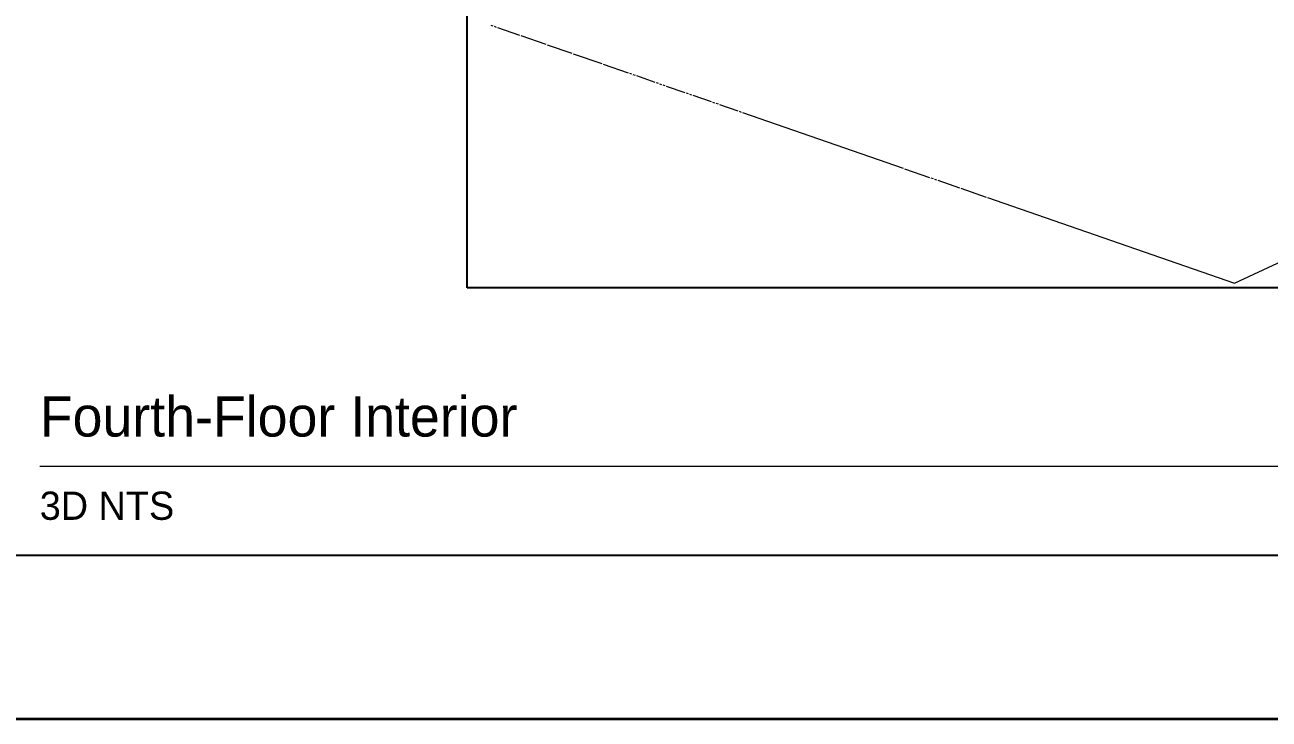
# Paper-space layout 'Elevation and 3D Views' of a CAD drawing. Header units: millimetres. Extents: x 5 to 415, y 5 to 292.
# Drawn here: x 172 to 255.6, y 5 to 51.7 of the extents above; entities that cross this region are included whole.
import ezdxf

# ---------------------------------------------------------------- set-up
doc = ezdxf.new("R2010")
doc.units = ezdxf.units.MM
for name, color, linetype in [('EXISTING', 7, 'Continuous'), ('FRAME', 7, 'Continuous'), ('TEXT', 7, 'Continuous')]:
    doc.layers.add(name, color=color, linetype=linetype)
picture_1 = doc.add_image_def('image2.png', size_in_pixel=(1197, 1177))

# ---------------------------------------------------------------- blocks, each defined once
blk = doc.blocks.new('SHEET_02')
at = {"layer": 'EXISTING', "color": 250, "lineweight": 9}
for p, q in [((253.295, 34.309), (293.98, 53.35)), ((203.314, 51.665), (203.451, 51.618)), ((203.543, 51.586), (203.68, 51.538)), ((203.772, 51.506), (205.235, 50.998)), ((205.326, 50.967), (207.018, 50.379)), ((207.11, 50.347), (208.756, 49.776)), ((208.847, 49.744), (210.768, 49.077)), ((210.859, 49.045), (212.551, 48.458)), ((212.643, 48.426), (212.78, 48.378)), ((212.871, 48.346), (213.009, 48.299)), ((213.1, 48.267), (214.335, 47.838)), ((214.426, 47.807), (214.563, 47.759)), ((214.655, 47.727), (214.792, 47.68)), ((214.883, 47.648), (215.021, 47.6)), ((215.112, 47.568), (216.347, 47.14)), ((216.438, 47.108), (216.575, 47.06)), ((216.667, 47.029), (216.804, 46.981)), ((216.895, 46.949), (218.13, 46.52)), ((218.222, 46.489), (218.359, 46.441)), ((218.45, 46.409), (218.587, 46.362)), ((218.679, 46.33), (219.913, 45.901)), ((220.005, 45.869), (220.142, 45.822)), ((220.234, 45.79), (231.025, 42.042)), ((231.117, 42.011), (232.809, 41.423)), ((232.9, 41.391), (233.037, 41.344)), ((233.129, 41.312), (233.266, 41.264)), ((233.357, 41.233), (234.821, 40.724)), ((234.912, 40.693), (236.604, 40.105)), ((236.696, 40.073), (253.295, 34.309))]:
    blk.add_line(p, q, dxfattribs=at)
at = {"layer": 'FRAME', "color": 7, "linetype": 'Continuous', "lineweight": 15}
blk.add_line((173, 22), (328, 22), dxfattribs=at)
at = {"layer": 'FRAME', "color": 7, "linetype": 'Continuous', "lineweight": 25}
blk.add_line((335, 16), (15, 16), dxfattribs=at)
at = {"layer": 'FRAME', "color": 7, "linetype": 'Continuous', "lineweight": 35}
blk.add_line((415, 5), (5, 5), dxfattribs=at)
at = {"layer": 'TEXT'}
for s, height, p in [('Fourth-Floor Interior', 2.7, (173, 24)), ('3D NTS', 1.9, (173, 18.4))]:
    blk.add_text(s, height=height, dxfattribs=at).set_placement(p)
image = blk.add_image(picture_1, insert=(201.727, 34), size_in_units=(92.546, 91))

psp = doc.layouts.new('Elevation and 3D Views')

# ---------------------------------------------------------------- block references
psp.add_blockref('SHEET_02', (0, 0))

doc.saveas('drawing.dxf')
